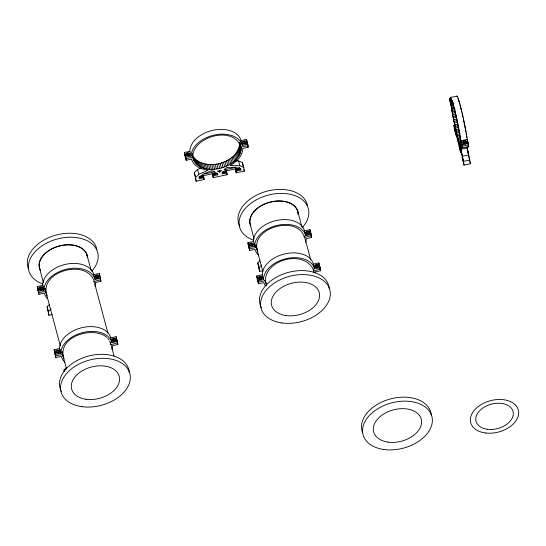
<?xml version="1.0" encoding="UTF-8"?>
<svg xmlns="http://www.w3.org/2000/svg" width="546" height="546" viewBox="0 0 546 546"><rect width="100%" height="100%" fill="white"/><g stroke="black" fill="none" stroke-linecap="round" stroke-linejoin="round"><path stroke-width="0.82" d="M47.099 298.184A26.29 17.267 -15 0 1 44.567 293.966L44.342 293.188L38.902 294.328L38.486 291.284L43.926 290.144L42.684 284.207A26.29 17.267 -15 0 1 66.325 264.189A26.29 17.267 -15 0 1 93.571 273.86L95.079 279.422L100.525 278.283L99.242 273.498L93.796 274.638M43.926 290.144L43.967 288.991A26.29 17.267 -15 0 1 67.608 268.973A26.29 17.267 -15 0 1 94.854 278.644L95.079 279.422M47.106 295.557C38.452 272.386 83.511 258.9 93.284 279.115M64.046 358.749C56.136 337.107 92.977 325.225 106.982 337.489M186.145 160.278L185.729 157.234L191.168 156.095L191.209 154.941A26.29 17.267 -15 0 1 214.851 134.923A26.29 17.267 -15 0 1 242.096 144.588L242.322 145.373L247.768 144.233L246.485 139.442L241.039 140.588L240.813 139.803A26.29 17.267 -15 0 0 213.568 130.139A26.29 17.267 -15 0 0 189.926 150.15L189.885 151.31L184.446 152.45L184.862 155.494L186.145 160.278L191.591 159.139L191.81 159.917A26.29 17.267 -15 0 0 205.931 169.888L208.046 170.175L198.874 174.31L195.611 177.464L196.116 181.224L204.143 179.538L203.262 175.355M192.813 154.764C194.99 179.593 240.254 169.601 241.134 148.587C236.418 125.553 195.864 134.869 192.813 154.764L192.39 153.167M192.526 155.712C204.122 172.823 238.827 163.445 239.776 142.656M258.702 255.275A26.29 17.267 -15 0 1 255.255 250.143L255.03 249.365L249.583 250.505L249.174 247.461L254.607 246.321L253.364 240.376A26.29 17.267 -15 0 1 277.013 220.366A26.29 17.267 -15 0 1 304.259 230.03L305.767 235.599L311.213 234.459L309.93 229.668L304.484 230.815M254.607 246.321L254.648 245.168A26.29 17.267 -15 0 1 278.296 225.15A26.29 17.267 -15 0 1 305.542 234.814L305.767 235.599M257.794 251.733C248.573 227.887 298.136 213.868 304.497 237.674M258.504 283.784L258.094 280.74L263.527 279.6L263.568 278.446A26.29 17.267 -15 0 1 287.216 258.429A26.29 17.267 -15 0 1 314.462 268.093L314.687 268.878L320.133 267.738L318.85 262.947L313.404 264.093L313.179 263.308A26.29 17.267 -15 0 0 285.933 253.644A26.29 17.267 -15 0 0 262.285 273.655L262.244 274.815L256.811 275.955L257.221 278.999L258.504 283.784L263.95 282.644L264.175 283.422A26.29 17.267 -15 0 0 265.206 285.626M315.069 273.075L315.103 271.922L320.543 270.782L320.133 267.738M52.088 314.605L48.874 315.274L47.086 306.736L49.263 304.634M48.874 315.274L48.369 311.52L51.085 308.893M196.116 181.224L194.328 172.679L197.591 169.526L201.413 167.799M219.656 172.208L221.567 170.366L217.363 171.246L219.656 172.208L219.226 170.618M64.223 371.423L64.019 369.922L66.196 367.82M262.769 270.775L259.562 271.451L257.773 262.906L259.944 260.804M259.562 271.451L259.057 267.69L261.773 265.063M450.546 97.427L456.968 96.082M450.689 100.689L451.003 99.051L453.33 105.392L456.524 118.38L460.442 138.841L461.056 147.44L459.773 144.895L457.603 137.305L452.723 114.844L450.689 100.689L452.293 100.355M450.723 101.358L452.334 101.024M450.791 102.136L452.395 101.802M450.88 103.017L453.282 102.511M192.881 157.207L185.927 158.668L184.644 153.876M450.989 103.986L453.398 103.487M247.768 144.233L248.177 147.277L242.745 148.416L242.704 149.57A26.29 17.267 -15 0 1 231.627 164.66L230.112 165.547L239.837 165.725L243.755 167.376L244.26 171.13L236.234 172.816L235.169 168.823M453.555 104.702L451.146 105.207L449.761 100.027M451.173 105.385L453.583 104.88M451.31 106.395L453.719 105.89M451.494 107.63L453.903 107.132M451.699 108.947L454.914 108.279M451.924 110.333L455.139 109.664M452.177 111.787L455.384 111.111M452.436 113.288L455.651 112.619M452.723 114.844L455.93 114.169M453.016 116.441L456.224 115.766M453.33 118.073L456.538 117.397M453.651 119.724L456.865 119.048M453.992 121.396L457.2 120.727M454.333 123.082L457.548 122.406M454.688 124.761L457.903 124.092M203.904 177.75L199.085 178.76L198.942 177.682L200.402 176.276L215.916 173.021L217.663 173.758L217.806 174.836L212.995 175.846L213.233 177.634L227.143 174.72L226.262 170.536M226.904 172.932L222.085 173.935L221.942 172.864L223.403 171.451L238.916 168.202L240.663 168.939L240.806 170.011L235.995 171.021L236.234 172.816M467.246 148.034L470.434 163.759L464.011 165.11L462.169 157.337L463.131 160.927L462.517 157.576L459.241 145.891L460.592 152.348L454.825 128.863L455.999 135.196L454.395 129.218L453.883 125.464L455.487 125.123M455.05 126.44L458.258 125.764M455.419 128.098L458.626 127.43M455.78 129.736L458.995 129.061M456.149 131.34L459.363 130.671M456.517 132.883L459.725 132.214M456.886 134.432L460.094 133.756M457.248 135.899L459.65 135.394M457.603 137.305L460.81 136.63M457.944 138.643L460.353 138.138M458.285 139.906L460.688 139.401M458.613 141.086L461.015 140.581M467.294 139.435L468.789 146.54L462.373 147.884L460.872 140.779L467.294 139.435L467.158 138.547A26.29 1.665 78.2 0 0 461.22 109.173A26.29 1.665 78.2 0 0 456.797 96.417M458.92 142.178L461.329 141.673M459.22 143.182L460.824 142.847M459.507 144.089L461.909 143.584M459.773 144.895L461.377 144.56M461.964 144.84L468.379 143.496M460.019 145.598L461.623 145.263M460.244 146.191L461.848 145.857M461.39 149.051L467.813 147.707M462.373 147.884L461.288 143.837L461.397 144.806A26.29 1.665 78.2 0 1 460.531 147.713L460.285 147.086L462.462 156.272L468.884 154.928M464.011 165.11L463.506 161.35L469.922 160.005M38.902 294.328L37.203 286.5L42.643 285.36M249.583 250.505L247.891 242.677L253.33 241.537M45.639 291.257L38.684 292.717L37.401 287.933M256.32 247.434L249.372 248.894L248.089 244.103M304.45 237.346L311.404 235.892L309.93 229.668M100.525 278.283L100.935 281.327L95.502 282.466L95.461 283.62A26.29 17.267 -15 0 1 95.004 286.124M311.213 234.459L311.623 237.503L306.19 238.643L306.149 239.796A26.29 17.267 -15 0 1 305.685 242.301M312.885 268.571C302.457 249.863 265.813 259.527 265.24 280.712L258.285 282.173L257.002 277.382M313.418 270.952L320.325 269.171L318.85 262.947M64.954 362.291A26.29 17.267 -15 0 1 61.507 357.159L61.282 356.374L55.835 357.514L54.552 352.73L54.143 349.686L59.575 348.546L59.616 347.392A26.29 17.267 -15 0 1 83.265 327.375A26.29 17.267 -15 0 1 110.51 337.046L112.012 342.608L117.458 341.468L116.175 336.684L110.736 337.824M55.835 357.514L55.426 354.47L60.859 353.33L60.899 352.177A26.29 17.267 -15 0 1 84.548 332.166A26.29 17.267 -15 0 1 111.794 341.83L112.012 342.608M110.749 344.683L117.656 342.902L116.585 338.916M117.458 341.468L117.875 344.512L112.435 345.652L112.394 346.806A26.29 17.267 -15 0 1 111.937 349.31M235.312 160.879L238.554 160.94L242.472 162.592L243.755 167.376M453.883 125.464L455.876 130.637L455.378 128.419A26.29 1.665 78.2 0 1 451.194 106.586L449.563 98.594L450.648 102.641L450.539 101.672A26.29 1.665 78.2 0 1 453.678 106.129A26.29 1.665 78.2 0 1 460.742 139.892L460.872 140.779M107.842 338.356L109.255 340.24M266.714 285.012L265.008 280.269M457.903 98.464L458.114 98.942M109.794 341.25L110.701 344.362M458.34 99.536L459.746 104.047M468.789 146.54L467.704 142.486L467.82 143.462M467.103 148.683L468.352 153.337L467.028 147.911M467.697 151.604L469.546 159.575M469.833 161.52L470.434 163.759M460.763 141.086L462.155 146.273L468.57 144.929L467.185 139.742L467.369 141.141M310.34 232.719L311.623 237.503M319.69 267.588L320.543 270.782M313.404 264.093L314.687 268.878M297.652 211.097L301.842 226.72M304.265 235.763L310.654 259.609M313.083 268.652L314.182 272.761M247.113 143.284L248.177 147.277M241.039 140.588L242.322 145.373M239.981 142.956L241.004 147.12L247.959 145.666L246.485 139.442M239.674 142.417L241.059 147.447M239.851 143.796L241.134 148.587M239.81 144.956L241.093 149.74M239.653 146.123L240.936 150.914M239.38 147.304L240.663 152.088M238.991 148.485L240.274 153.269M238.486 149.659L239.769 154.443M243.83 169.54L244.26 171.13M237.872 150.819L239.155 155.603M237.155 151.965L238.438 156.757M238.554 160.94L239.837 165.725M236.322 153.092L237.606 157.883M240.383 168.421L240.806 170.011M235.401 154.197L236.684 158.982M234.377 155.262L235.66 160.046M233.258 156.292L234.541 161.077M256.511 246.949L257.371 250.136M235.353 168.632L235.995 171.021M255.794 244.553L256.217 246.15M250.334 224.836L254.081 238.814M256.19 246.731L262.899 271.703M265.54 281.572L266.646 285.681M232.064 157.275L233.34 162.066M255.705 245.222L256.832 249.672M265.11 280.555L265.745 282.951M255.876 246.191L256.518 248.58M262.189 274.822L263.527 279.6M230.781 158.217L232.064 163.001M257.773 262.906L259.057 267.69M229.429 159.104L230.712 163.889M228.01 159.937L229.293 164.721M226.529 160.708L227.812 165.493M247.891 242.677L249.174 247.461M256.811 275.955L258.094 280.74M224.993 161.418L226.276 166.202M226.29 171.533L227.143 174.72M223.416 162.053L224.699 166.844M221.799 162.626L223.082 167.41M220.154 163.118L221.437 167.902M218.482 163.541L219.765 168.325M216.803 163.882L218.086 168.666M215.117 164.141L216.4 168.932M217.383 173.239L217.806 174.836M213.431 164.326L214.715 169.11M211.759 164.428L213.042 169.212M210.073 164.442L211.357 169.226M212.353 173.451L212.995 175.846M212.169 173.648L213.233 177.634M208.476 164.38L209.76 169.164M206.886 164.23L208.169 169.014M205.337 164.005L206.62 168.789M203.842 163.698L205.125 168.482M202.402 163.309L203.678 168.093M201.024 162.844L202.307 167.629M199.72 162.305L201.003 167.096M203.289 176.351L204.143 179.538M198.491 161.698L199.775 166.482M197.352 161.022L198.628 165.807M196.294 160.278L197.577 165.063M195.338 159.473L196.621 164.257M197.591 169.526L198.874 174.31M194.478 158.606L195.761 163.391M193.721 157.692L195.004 162.476M193.072 156.722L194.349 161.507M192.451 155.61L193.81 160.497M192.431 155.965L193.386 159.446M189.831 151.317L191.168 156.095M194.328 172.679L195.611 177.464M184.446 152.45L185.729 157.234M100.293 278.931L100.935 281.327M116.591 339.728L117.875 344.512M86.971 254.921L91.155 270.55M93.584 279.6L107.917 333.074M110.34 342.117L114.087 356.101M45.106 288.377L45.536 289.974M46.253 292.369L46.683 293.966M62.039 351.569L62.469 353.16M63.193 355.555L63.616 357.152M39.653 268.659L43.4 282.644M44.997 288.868L45.42 290.465M45.925 292.151L60.374 345.987M61.93 352.054L62.572 354.45L55.617 355.903L54.334 351.119M62.865 355.344L66.551 369.021M45.018 289.046L46.144 293.495M61.957 352.231L63.077 356.681M42.588 285.374L43.871 290.158M47.086 306.736L48.369 311.52M64.019 369.922L64.448 371.519M37.203 286.5L38.486 291.284M54.143 349.686L55.426 354.47M460.073 105.228L460.408 106.49M460.756 107.828L461.834 112.223M462.203 113.786L462.94 117.035M463.308 118.694L465.922 131.839M462.462 156.272L463.506 161.35M313.199 269.656L313.37 270.625M265.438 281.859L265.24 280.712M93.816 281.497L100.717 279.716L99.242 273.498M466.182 133.347L466.427 134.794M466.653 136.179L466.864 137.496M242.472 162.592L242.874 165.595M116.175 336.684L116.373 338.117M40.056 269.717A24.645 16.189 -15 0 1 59.2 246.13A24.645 16.189 -15 0 1 87.428 257.139A24.645 16.189 -15 0 0 58.593 246.116A24.645 16.189 -15 0 0 40.445 270.413M28.515 268.85A35.592 23.382 -15 0 1 55.439 235.237A35.592 23.382 -15 0 1 96.847 249.536M42.677 283.913A35.592 23.382 -15 0 1 35.012 251.802A35.592 23.382 -15 0 1 83.654 239.25A35.592 23.382 -15 0 1 91.701 271.26M61.391 391.4A35.592 23.382 -15 0 1 87.606 356.299A35.592 23.382 -15 0 1 129.225 372.222M39.947 289.633A0.819 0.614 -7.7 0 1 41.155 289.203M39.203 289.776A1.925 1.447 -7.7 0 1 40.124 287.305A1.925 1.447 -7.7 0 1 42.431 288.977M42.233 289.339A1.925 1.447 -7.7 0 1 41.919 289.653M41.052 290.069A1.925 1.447 -7.7 0 1 39.599 289.987M96.676 277.586A0.819 0.614 -7.7 0 1 97.966 277.45M99.126 276.802A1.925 1.447 -7.7 0 1 98.806 277.532M98.478 277.839A1.925 1.447 -7.7 0 1 97.584 278.221M96.594 278.228A1.925 1.447 -7.7 0 1 95.768 277.859M95.489 277.559A1.925 1.447 -7.7 0 1 96.594 275.477A1.925 1.447 -7.7 0 1 99.092 276.426M57.098 352.539A0.819 0.614 -7.7 0 1 58.258 352.484M56.142 352.962A1.925 1.447 -7.7 0 1 56.313 350.812A1.925 1.447 -7.7 0 1 59.111 350.969A1.925 1.447 -7.7 0 1 58.449 353.091M116.011 339.632A1.925 1.447 -7.7 0 1 113.029 340.916A1.925 1.447 -7.7 0 1 113.247 338.397A1.925 1.447 -7.7 0 1 116.011 339.632A1.925 1.447 -7.7 0 0 113.609 338.643A1.925 1.447 -7.7 0 0 112.36 340.636A1.925 1.447 -7.7 0 0 114.994 341.257M113.513 340.929A0.819 0.614 -7.7 0 1 114.906 340.636M116.059 339.987A1.925 1.447 -7.7 0 1 115.411 341.025M250.846 245.523A0.819 0.614 -7.7 0 1 252.006 245.468M253.119 245.154A1.925 1.447 -7.7 0 1 252.204 246.075M249.891 245.953A1.925 1.447 -7.7 0 1 250.566 243.55A1.925 1.447 -7.7 0 1 253.187 244.772M307.268 233.913A0.819 0.614 -7.7 0 1 308.777 233.749M308.743 234.248A1.925 1.447 -7.7 0 1 305.978 233.135A1.925 1.447 -7.7 0 1 308.667 231.62A1.925 1.447 -7.7 0 1 309.159 234.009M259.637 278.938A0.819 0.614 -7.7 0 1 260.927 278.747M258.326 278.596A1.925 1.447 -7.7 0 1 259.568 276.802A1.925 1.447 -7.7 0 1 261.944 277.443A1.925 1.447 -7.7 0 1 261.118 279.354M258.811 279.231A1.925 1.447 -7.7 0 1 258.511 278.938M316.182 267.192A0.819 0.614 -7.7 0 1 317.574 266.898M315.376 267.315A1.925 1.447 -7.7 0 1 315.547 265.254A1.925 1.447 -7.7 0 1 318.257 265.226A1.925 1.447 -7.7 0 1 318.079 267.287M317.663 267.526A1.925 1.447 -7.7 0 1 315.752 267.54M187.408 155.296A0.819 0.614 -7.7 0 1 188.691 155.364M237.462 169.485A0.819 0.614 -7.7 0 1 238.268 169.315M239.639 167.731A1.925 1.447 -7.7 0 1 238.138 169.526A1.925 1.447 -7.7 0 1 235.879 168.523M225.703 170.543A1.925 1.447 -7.7 0 1 224.829 172.236A1.925 1.447 -7.7 0 1 222.509 172.154M223.874 172.249A0.819 0.614 -7.7 0 1 224.495 172.27M214.319 174.433A0.819 0.614 -7.7 0 1 215.458 174.194M212.879 173.341A1.925 1.447 -7.7 0 0 214.885 174.386A1.925 1.447 -7.7 0 0 216.673 172.932A1.925 1.447 -7.7 0 1 215.656 174.556M202.743 175.498A1.925 1.447 -7.7 0 1 201.433 177.211A1.925 1.447 -7.7 0 1 199.113 176.583M200.566 177.211A0.819 0.614 -7.7 0 1 201.72 177.218M186.841 155.938A1.925 1.447 -7.7 0 1 186.186 153.979A1.925 1.447 -7.7 0 1 188.82 153.33A1.925 1.447 -7.7 0 1 189.476 155.289M189.162 155.603A1.925 1.447 -7.7 0 1 188.759 155.849M243.782 143.851A0.819 0.614 -7.7 0 1 245.052 143.298M242.574 143.161A1.925 1.447 -7.7 0 1 245.065 141.353A1.925 1.447 -7.7 0 1 245.72 143.782M243.011 143.81A1.925 1.447 -7.7 0 1 242.731 143.509M238.07 167.881A0.819 0.614 -7.7 0 1 238.602 168.584A0.819 0.614 -7.7 0 1 237.687 169.103A0.819 0.614 -7.7 0 1 236.991 168.489M237.271 168.052A0.819 0.614 -7.7 0 1 237.647 167.888M239.53 167.738A1.925 1.447 -7.7 0 1 239.626 168.844M239.407 169.199A1.925 1.447 -7.7 0 1 239.073 169.499M238.186 169.888A1.925 1.447 -7.7 0 1 236.746 169.751M236.37 169.526A1.925 1.447 -7.7 0 1 236.09 169.226M224.693 171.185A0.819 0.614 -7.7 0 1 223.805 172.017A0.819 0.614 -7.7 0 1 223.191 171.137M225.757 171.649A1.925 1.447 -7.7 0 1 223.921 172.85M223.423 172.836A1.925 1.447 -7.7 0 1 222.556 172.516M225.553 170.564A1.925 1.447 -7.7 0 1 225.751 170.898M215.26 172.761A0.819 0.614 -7.7 0 1 215.172 173.84A0.819 0.614 -7.7 0 1 213.991 173.314M214.271 172.87A0.819 0.614 -7.7 0 1 214.448 172.768M213.37 174.345A1.925 1.447 -7.7 0 1 213.09 174.051M201.181 175.621A0.819 0.614 -7.7 0 1 201.672 176.385A0.819 0.614 -7.7 0 1 200.621 176.815A0.819 0.614 -7.7 0 1 200.129 176.051M202.634 175.498A1.925 1.447 -7.7 0 1 202.136 177.259M201.72 177.484A1.925 1.447 -7.7 0 1 199.433 177.245M468.031 146.533A26.29 1.665 78.2 0 1 467.69 147.686M466.543 142.124A1.925 1.447 -7.7 0 1 463.561 143.407A1.925 1.447 -7.7 0 1 463.779 140.888A1.925 1.447 -7.7 0 1 466.543 142.124A1.925 1.447 -7.7 0 0 464.059 141.155A1.925 1.447 -7.7 0 0 462.953 143.243M464.141 143.27A0.819 0.614 -7.7 0 1 465.438 143.127M466.591 142.479A1.925 1.447 -7.7 0 1 466.27 143.209M465.943 143.516A1.925 1.447 -7.7 0 1 465.049 143.898M464.059 143.912A1.925 1.447 -7.7 0 1 463.233 143.537M250.737 225.894A24.645 16.189 -15 0 1 270.72 202.095A24.645 16.189 -15 0 1 298.164 214.455A24.645 16.189 -15 0 0 270.946 201.863A24.645 16.189 -15 0 0 250.634 225.559M239.919 226.508A35.592 23.382 -15 0 1 264.94 191.762A35.592 23.382 -15 0 1 307.528 205.712M253.364 240.09A35.592 23.382 -15 0 1 245.693 207.978A35.592 23.382 -15 0 1 294.342 195.42A35.592 23.382 -15 0 1 302.388 227.436M261.391 307.691A35.592 23.382 -15 0 1 287.599 272.597A35.592 23.382 -15 0 1 329.224 288.52M362.694 432.76A35.592 23.382 -15 0 1 390.827 398.826A35.592 23.382 -15 0 1 431.244 415.069M227.232 167.54L224.222 169.397L224.276 169.792L236.759 167.178L227.232 167.54M211.282 170.891L202.184 174.427L214.646 171.813L214.592 171.41L211.282 170.891M458.899 143.359L458.06 140.22L458.899 143.359M459.855 146.151L459.384 144.977L461.93 154.682L459.855 146.151M456.668 134.261L455.023 128.904L457.514 138.199L456.668 134.261M60.859 353.33L59.575 348.546L60.804 353.344M487.428 429.279A19.165 12.592 -15 0 0 513.158 411.848A19.165 12.592 -15 0 0 483.012 407.903A19.165 12.592 -15 0 0 487.428 429.279M485.394 432.978A24.645 16.189 -15 0 0 518.475 410.565A24.645 16.189 -15 0 0 479.722 405.487A24.645 16.189 -15 0 0 485.394 432.978M81.893 406.661A35.592 23.382 -15 0 0 130.071 374.583A35.592 23.382 -15 0 0 74.345 366.803A35.592 23.382 -15 0 0 81.893 406.661M86.063 399.283A24.645 16.189 -15 0 0 119.417 377.074A24.645 16.189 -15 0 0 80.835 371.69A24.645 16.189 -15 0 0 86.063 399.283M39.551 289.633A1.925 1.447 -7.7 0 0 42.458 288.24A1.925 1.447 -7.7 0 0 39.605 287.114A1.925 1.447 -7.7 0 0 39.551 289.633M40.165 289.243A0.819 0.614 -7.7 0 0 41.4 288.65A0.819 0.614 -7.7 0 0 40.192 288.165A0.819 0.614 -7.7 0 0 40.165 289.243M96.096 277.73A1.925 1.447 -7.7 0 0 99.079 276.44A1.925 1.447 -7.7 0 0 96.308 275.204A1.925 1.447 -7.7 0 0 96.096 277.73M96.758 277.361A0.819 0.614 -7.7 0 0 98.027 276.808A0.819 0.614 -7.7 0 0 96.847 276.283A0.819 0.614 -7.7 0 0 96.758 277.361M56.484 352.818A1.925 1.447 -7.7 0 0 59.391 351.433A1.925 1.447 -7.7 0 0 56.545 350.3A1.925 1.447 -7.7 0 0 56.484 352.818M57.098 352.429A0.819 0.614 -7.7 0 0 58.34 351.836A0.819 0.614 -7.7 0 0 57.125 351.358A0.819 0.614 -7.7 0 0 57.098 352.429M113.691 340.547A0.819 0.614 -7.7 0 0 114.96 340.001A0.819 0.614 -7.7 0 0 113.78 339.469A0.819 0.614 -7.7 0 0 113.691 340.547M250.232 245.802A1.925 1.447 -7.7 0 0 253.139 244.417A1.925 1.447 -7.7 0 0 250.293 243.284A1.925 1.447 -7.7 0 0 250.232 245.802M250.853 245.413A0.819 0.614 -7.7 0 0 252.088 244.826A0.819 0.614 -7.7 0 0 250.873 244.342A0.819 0.614 -7.7 0 0 250.853 245.413M306.784 233.906A1.925 1.447 -7.7 0 0 309.759 232.616A1.925 1.447 -7.7 0 0 306.995 231.381A1.925 1.447 -7.7 0 0 306.784 233.906M307.439 233.538A0.819 0.614 -7.7 0 0 308.715 232.985A0.819 0.614 -7.7 0 0 307.535 232.46A0.819 0.614 -7.7 0 0 307.439 233.538M259.152 279.081A1.925 1.447 -7.7 0 0 262.06 277.696A1.925 1.447 -7.7 0 0 259.214 276.563A1.925 1.447 -7.7 0 0 259.152 279.081M259.766 278.692A0.819 0.614 -7.7 0 0 261.008 278.105A0.819 0.614 -7.7 0 0 259.794 277.621A0.819 0.614 -7.7 0 0 259.766 278.692M315.704 267.185A1.925 1.447 -7.7 0 0 318.68 265.895A1.925 1.447 -7.7 0 0 315.916 264.66A1.925 1.447 -7.7 0 0 315.704 267.185M316.359 266.81A0.819 0.614 -7.7 0 0 317.629 266.264A0.819 0.614 -7.7 0 0 316.455 265.738A0.819 0.614 -7.7 0 0 316.359 266.81M186.793 155.576A1.925 1.447 -7.7 0 0 189.701 154.19A1.925 1.447 -7.7 0 0 186.848 153.057A1.925 1.447 -7.7 0 0 186.793 155.576M187.408 155.187A0.819 0.614 -7.7 0 0 188.65 154.6A0.819 0.614 -7.7 0 0 187.435 154.115A0.819 0.614 -7.7 0 0 187.408 155.187M243.339 143.68A1.925 1.447 -7.7 0 0 246.321 142.39A1.925 1.447 -7.7 0 0 243.557 141.155A1.925 1.447 -7.7 0 0 243.339 143.68M244.001 143.305A0.819 0.614 -7.7 0 0 245.27 142.759A0.819 0.614 -7.7 0 0 244.089 142.233A0.819 0.614 -7.7 0 0 244.001 143.305M464.223 143.038A0.819 0.614 -7.7 0 0 465.492 142.492A0.819 0.614 -7.7 0 0 464.312 141.96A0.819 0.614 -7.7 0 0 464.223 143.038M281.893 322.952A35.592 23.382 -15 0 0 330.071 290.882A35.592 23.382 -15 0 0 274.338 283.094A35.592 23.382 -15 0 0 281.893 322.952M286.056 315.574A24.645 16.189 -15 0 0 319.417 293.373A24.645 16.189 -15 0 0 280.828 287.981A24.645 16.189 -15 0 0 286.056 315.574M383.913 449.508A35.592 23.382 -15 0 0 432.098 417.437A35.592 23.382 -15 0 0 376.365 409.65A35.592 23.382 -15 0 0 383.913 449.508M388.083 442.13A24.645 16.189 -15 0 0 421.437 419.929A24.645 16.189 -15 0 0 382.855 414.537A24.645 16.189 -15 0 0 388.083 442.13"/></g></svg>
